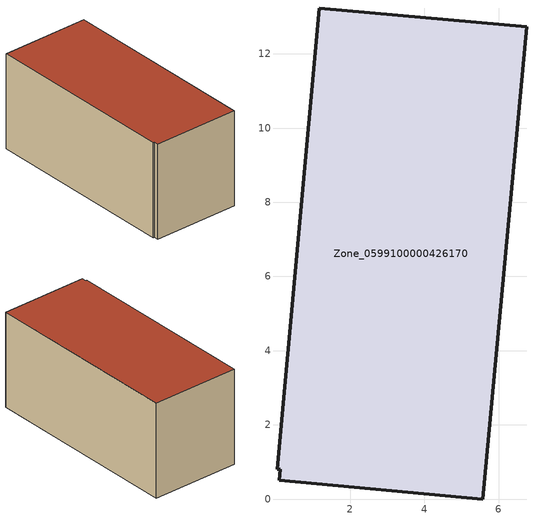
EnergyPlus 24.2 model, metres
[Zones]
Zone_0599100000426170
 floor ground (C_G): 0.09,0.5 0.11,0.8 0.03,0.8 1.16,13.24 6.76,12.74 5.58,0 z0
 wall outside (C_F): 5.58,0 6.76,12.74 1.16,13.24 0.03,0.8 0.11,0.8 0.09,0.5 5.58,0 z0:6.11
 roof outside (C_R): 0.11,0.8 0.09,0.5 5.58,0 6.76,12.74 1.16,13.24 0.03,0.8 z6.11
[BUILDING]
Pand.0599100000426170: North Axis=0; Terrain=City; Loads Convergence Tolerance Value=0.04; Temperature Convergence Tolerance Value=0.4; Solar Distribution=FullExterior; Maximum Number of Warmup Days=25; Minimum Number of Warmup Days=1
[Site:Location]
Rotterdam.The.Hague.AP_ZH_NLD Design_Conditions: Latitude=51.96; Longitude=4.45; Time Zone=1; Elevation=-4.5
[SITE:GROUNDTEMPERATURE:BUILDINGSURFACE]
18, 18, 18, 18, 18, 18, 18, 18, 18, 18, 18, 18
[MATERIAL] Thermal Absorptance=0.9; Solar Absorptance=0.7; Visible Absorptance=0.7
Name | Roughness | Thickness | Conductivity | Density | Specific Heat
G.TC.2006-2014 | MediumSmooth | 0.15 | 0.06 | 540 | 1210
F.TC.2006-2014 | Rough | 0.3 | 0.12 | 1920 | 840
R.TC.2006-2014 | MediumRough | 0.2 | 0.08 | 1500 | 1000
[CONSTRUCTION]
C_G: G.TC.2006-2014
C_F: F.TC.2006-2014
C_R: R.TC.2006-2014
[ZONE]
Zone_0599100000426170: Type=1; Multiplier=1; Ceiling Height=Autocalculate; Volume=Autocalculate; Floor Area=autocalculate; Part of Total Floor Area=Yes
[ZONEINFILTRATION:DESIGNFLOWRATE]
Infil_Zone_0599100000426170: Zone or ZoneList or Space or SpaceList=Zone_0599100000426170; Schedule=AlwaysOn; Design Flow Rate Calculation Method=Flow/Area; Flow Rate per Floor Area=0.0015; Constant Term Coefficient=1; Temperature Term Coefficient=0; Velocity Term Coefficient=0; Velocity Squared Term Coefficient=0
[HVACTEMPLATE:ZONE:IDEALLOADSAIRSYSTEM]
Zone_0599100000426170: Maximum Heating Supply Air Temperature=50; Minimum Cooling Supply Air Temperature=13; Maximum Heating Supply Air Humidity Ratio=0.0156; Minimum Cooling Supply Air Humidity Ratio=0.0077; Heating Limit=NoLimit; Cooling Limit=NoLimit; Dehumidification Control Type=ConstantSensibleHeatRatio; Cooling Sensible Heat Ratio=0.7; Dehumidification Setpoint=60; Humidification Control Type=None; Humidification Setpoint=30; Outdoor Air Method=None; Outdoor Air Flow Rate per Person=0.00944; Outdoor Air Flow Rate per Zone Floor Area=0; Outdoor Air Flow Rate per Zone=0; Demand Controlled Ventilation Type=None; Outdoor Air Economizer Type=NoEconomizer; Heat Recovery Type=None; Sensible Heat Recovery Effectiveness=0.7; Latent Heat Recovery Effectiveness=0.65
[ZONECONTROL:THERMOSTAT]
ThermostatControl_Zone_0599100000426170: Zone or ZoneList=Zone_0599100000426170; Control Type Schedule=DualSetpointControlType; Control 1=Thermostat_Zone_0599100000426170; Temperature Difference Between Cutout And Setpoint=0
[THERMOSTATSETPOINT:DUALSETPOINT]
Thermostat_Zone_0599100000426170: Heating Setpoint Temperature Schedule=HeatingSetpoint_Zone_0599100000426170; Cooling Setpoint Temperature Schedule=CoolingSetpoint_Zone_0599100000426170
[SCHEDULE:COMPACT]
HeatingSetpoint_Zone_0599100000426170: Through: 12/31, For: AllDays, Until: 24:00, 21
CoolingSetpoint_Zone_0599100000426170: Through: 12/31, For: AllDays, Until: 24:00, 24
DualSetpointControlType: Through: 12/31, For: AllDays, Until: 24:00, 4
AlwaysOn: Through: 12/31, For: AllDays, Until: 24:00, 1
